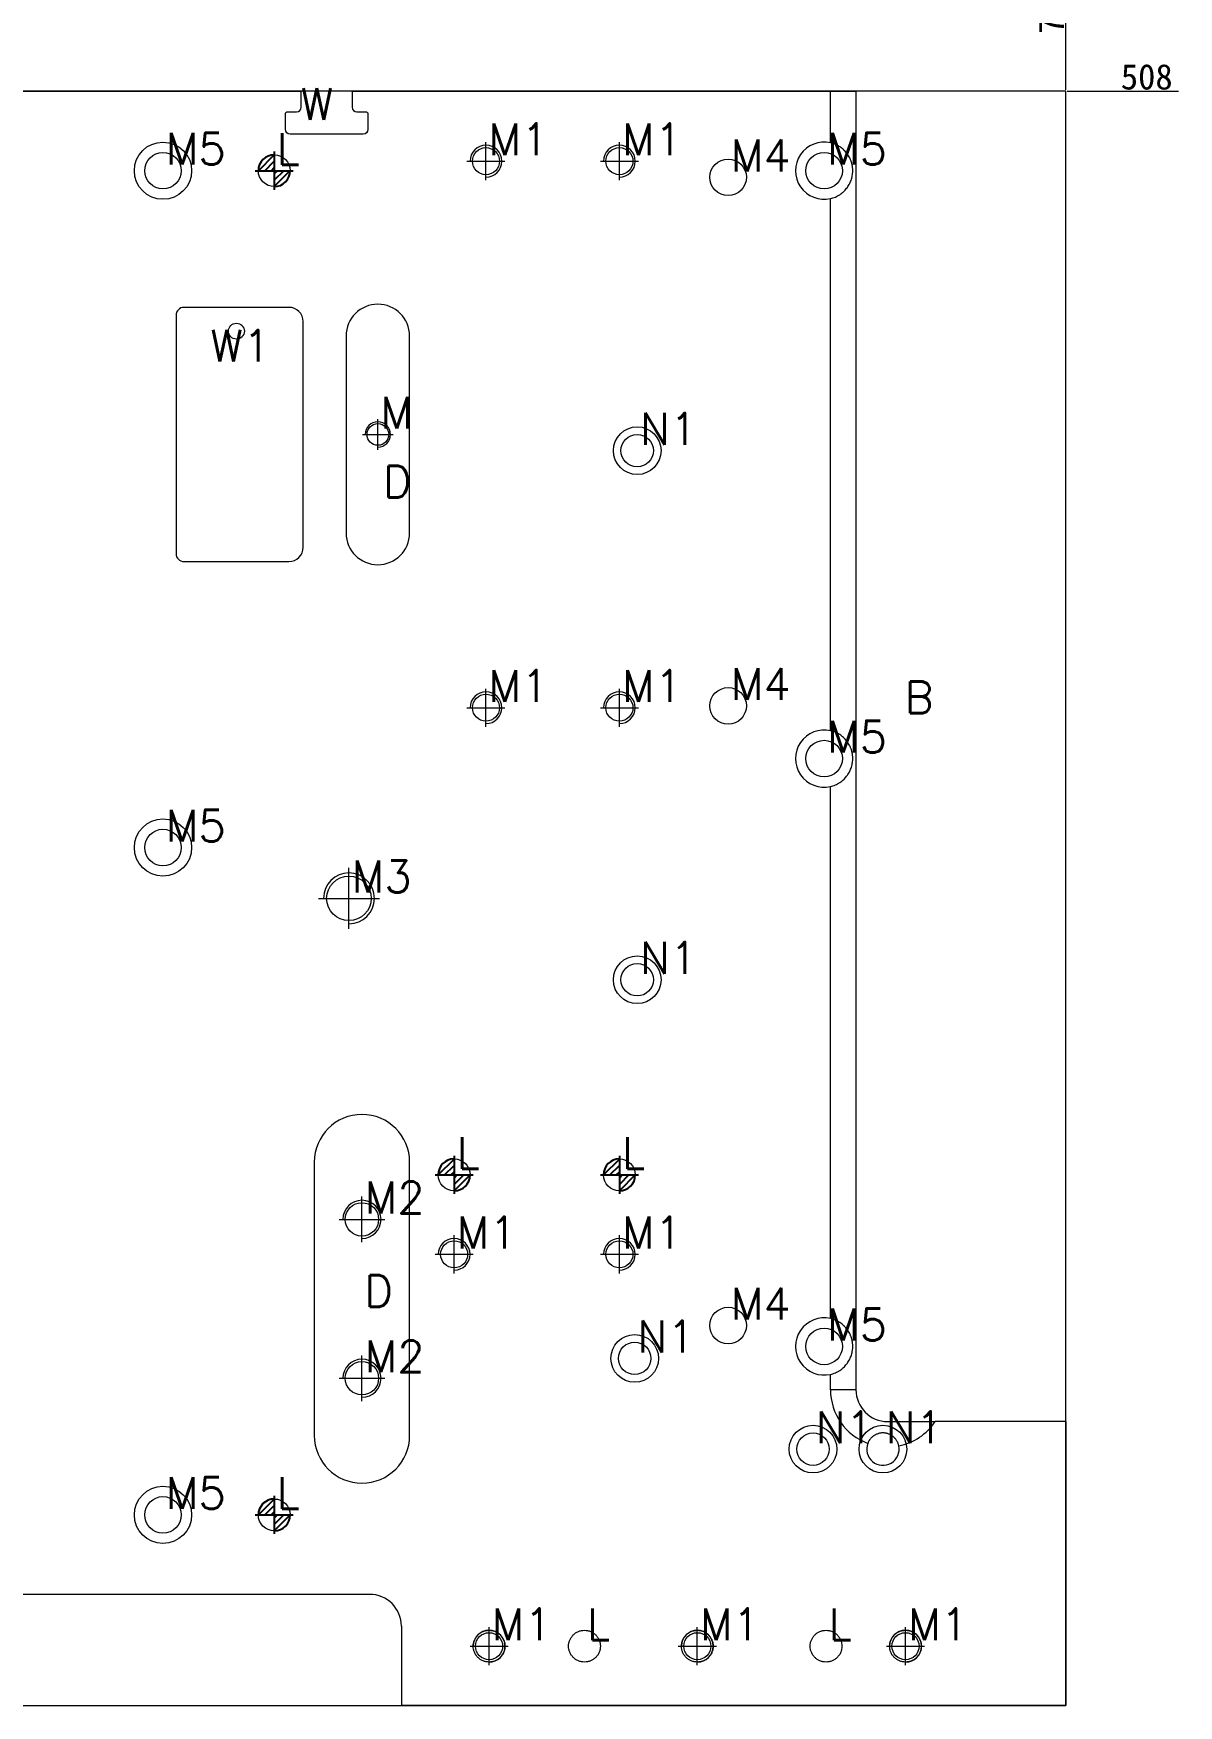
# Model space of a CAD drawing. Header units: millimetres. Extents: x 494 to 18201, y 224 to 11417.
# Drawn here: x 5774 to 6134, y 4285 to 4811 of the extents above; entities that cross this region are included whole.
import ezdxf
from ezdxf.lldxf.tags import DXFTag

# ---------------------------------------------------------------- set-up
doc = ezdxf.new("R2010")
doc.units = ezdxf.units.MM
for name, color, linetype in [('DIM', 7, 'Continuous'), ('LB', 7, 'Continuous'), ('LB_W', 1, 'Continuous')]:
    doc.layers.add(name, color=color, linetype=linetype)
doc.layers.add('dim_temp', color=161, linetype='Continuous', lineweight=9)
doc.styles.add('_PUG_ERP', font='txt')
doc.styles.add('chinesef_fs', font='txt.shx', dxfattribs={"bigfont": 'gbcbig.shx'})
tags = doc.linetypes.add('CENTER', pattern='A,22,[0,arial.ttf,S=0,R=0,X=0,Y=0],-8.5,8.5,-8.5', length=47.4).pattern_tags.tags
tags[16:17] = [DXFTag(74, 4), DXFTag(75, 0), DXFTag(340, '0'), DXFTag(46, 0.0), DXFTag(50, 0.0), DXFTag(44, 0.0), DXFTag(45, 0.0)]
tags[14:15] = [DXFTag(74, 4), DXFTag(75, 0), DXFTag(340, '0'), DXFTag(46, 0.0), DXFTag(50, 0.0), DXFTag(44, 0.0), DXFTag(45, 0.0)]
tags[12:13] = [DXFTag(74, 4), DXFTag(75, 0), DXFTag(340, '0'), DXFTag(46, 0.0), DXFTag(50, 0.0), DXFTag(44, 0.0), DXFTag(45, 0.0)]
tags = doc.linetypes.add('DASHED', pattern='A,12.86,[0,arial.ttf,S=0,R=0,X=0,Y=0],-12.86', length=25.72).pattern_tags.tags
tags[12:13] = [DXFTag(74, 4), DXFTag(75, 0), DXFTag(340, '0'), DXFTag(46, 0.0), DXFTag(50, 0.0), DXFTag(44, 0.0), DXFTag(45, 0.0)]
doc.dimstyles.new('_PUG_ERP', dxfattribs={"dimtxt": 8, "dimasz": 1.5, "dimexe": 0.5, "dimexo": 0.5, "dimgap": 0.5, "dimtad": 1, "dimtxsty": '_PUG_ERP', "dimblk": 'CLOSEDBLANK', "dimcen": 0, "dimclrd": 4, "dimclre": 4, "dimclrt": 3, "dimazin": 3, "dimtfac": 1, "dimtmove": 0, "dimatfit": 3, "dimldrblk": 'CLOSEDBLANK', "dimfxl": 0.5, "dimlwd": 9, "dimlwe": 9, "dimarcsym": 0})

# ---------------------------------------------------------------- blocks, each defined once
blk = doc.blocks.new('*D67')
at = {"layer": 'Defpoints', "color": 0, "transparency": 16777216}
for p in [(6098.26, 4792.59), (6113.26, 4792.59), (5359.26, 4284.59)]:
    blk.add_point(p, dxfattribs=at)
at = {"layer": 'dim_temp', "color": 4, "lineweight": 9, "transparency": 16777216}
blk.add_line((6098.76, 4792.59), (6133.76, 4792.59), dxfattribs=at)
at = {"layer": 'dim_temp', "color": 3, "lineweight": 18, "transparency": 16777216, "insert": (6123.76, 4797.09), "char_height": 8, "attachment_point": 5, "style": '_PUG_ERP'}
blk.add_mtext('508', dxfattribs=at)
blk = doc.blocks.new('_ClosedBlank')
blk = doc.blocks.new('*D70')
at = {"layer": 'Defpoints', "color": 0, "transparency": 16777216}
for p in [(6098.26, 4807.59), (6098.26, 4792.59), (5359.26, 4284.59)]:
    blk.add_point(p, dxfattribs=at)
at = {"layer": 'dim_temp', "color": 4, "lineweight": 9, "transparency": 16777216}
blk.add_line((6098.26, 4793.09), (6098.26, 4829.43), dxfattribs=at)
at = {"layer": 'dim_temp', "color": 3, "lineweight": 18, "transparency": 16777216, "insert": (6093.76, 4818.76), "char_height": 8, "attachment_point": 5, "rotation": 90, "style": '_PUG_ERP'}
blk.add_mtext('739', dxfattribs=at)
blk = doc.blocks.new('pg_hx_L0')
at = {"color": 230}
for p, q in [((0, 0.6), (0, -0.6)), ((-0.6, 0), (0.6, 0)), ((-0.5, -0.003), (0, 0.497)), ((-0.3, 0), (0, 0.3)), ((-0.1, 0), (0, 0.1)), ((0.5, 0.003), (0, -0.497)), ((0.1, 0), (0, -0.1)), ((0.3, 0), (0, -0.3))]:
    blk.add_line(p, q, dxfattribs=at)
for start, end in [(90, 180), (270, 0)]:
    blk.add_arc((0, 0), 0.5, start, end, dxfattribs=at)
blk = doc.blocks.new('pg_hx_LLL0')
blk.add_blockref('pg_hx_L0', (0, 0))

msp = doc.modelspace()

# ---------------------------------------------------------------- linework, layer by layer
at = {"layer": 'DIM', "color": 252, "linetype": 'DASHED', "lineweight": 18, "ltscale": 0.890424}
msp.add_lwpolyline([(5359.26102, 4284.59481), (6098.26102, 4284.59481), (6098.26102, 4792.59481), (5359.26102, 4792.59481)], close=True, dxfattribs=at)
at = {"layer": 'LB', "color": 135, "linetype": 'Continuous', "lineweight": 18}
for p, q in [((5668.76102, 4792.59481), (5857.76102, 4792.59481)), ((5873.76102, 4792.59481), (6024.26102, 4792.59481)), ((6024.26102, 4792.59481), (6032.26102, 4792.59481)), ((6098.26102, 4373.98325), (6098.26102, 4284.59481)), ((6098.26102, 4284.59481), (5889.26102, 4284.59481))]:
    msp.add_line(p, q, dxfattribs=at)
at = {"layer": 'LB', "color": 155, "linetype": 'Continuous', "lineweight": 18}
for p, q in [((6024.26102, 4776.36977), (6024.26102, 4792.59481)), ((6024.26102, 4591.36977), (6024.26102, 4758.81984)), ((6024.26102, 4406.36977), (6024.26102, 4573.81984)), ((6024.26102, 4383.98325), (6024.26102, 4388.81984)), ((6032.26102, 4383.98325), (6024.26102, 4383.98325))]:
    msp.add_line(p, q, dxfattribs=at)
at = {"layer": 'LB', "color": 31, "linetype": 'Continuous', "lineweight": 18}
for p, q in [((6032.26102, 4792.59481), (6032.26102, 4383.98325)), ((6098.26102, 4373.98325), (6057.22765, 4373.98325)), ((5879.26102, 4319.59481), (5359.26102, 4319.59481)), ((5889.26102, 4309.59481), (5889.26102, 4284.59481))]:
    msp.add_line(p, q, dxfattribs=at)
at = {"layer": 'LB', "color": 2, "linetype": 'Continuous', "lineweight": 18}
for p, q in [((5871.86102, 4715.59481), (5871.86102, 4653.59481)), ((5891.86102, 4653.59481), (5891.86102, 4715.59481)), ((5861.86102, 4455.59481), (5861.86102, 4369.59481)), ((5891.86102, 4369.59481), (5891.86102, 4455.59481))]:
    msp.add_line(p, q, dxfattribs=at)
at = {"layer": 'LB', "color": 42, "linetype": 'Continuous', "lineweight": 18}
for centre, radius in [((5814.26102, 4767.59481), 9), ((5814.26102, 4767.59481), 5.7535), ((5915.86102, 4770.59481), 4.253), ((5957.86102, 4770.59481), 4.253), ((6022.26102, 4767.59481), 5.7535), ((5992.06102, 4765.51721), 5.7535), ((5837.36102, 4717.09481), 2.5), ((5881.86102, 4684.59481), 3.403), ((5963.45284, 4679.49481), 5.1005), ((5992.06102, 4599.18321), 5.7535), ((5915.86102, 4598.59481), 4.253), ((5957.86102, 4598.59481), 4.253), ((6022.26102, 4582.59481), 5.7535), ((5814.26102, 4554.59481), 9), ((5814.26102, 4554.59481), 5.7535), ((5872.76102, 4538.59481), 7.003), ((5963.45284, 4512.99481), 5.1005), ((5876.86102, 4437.59481), 5.253), ((5905.86102, 4426.59481), 4.253), ((5957.86102, 4426.59481), 4.253), ((5992.06102, 4404.18321), 5.7535), ((6022.26102, 4397.59481), 5.7535), ((5962.66229, 4393.84368), 5.1005), ((5876.86102, 4387.59481), 5.253), ((6018.76102, 4365.28452), 5.1005), ((5814.26102, 4344.59481), 9), ((5814.26102, 4344.59481), 5.7535), ((5916.86102, 4303.27854), 4.253), ((5982.36102, 4303.27854), 4.253), ((6047.86102, 4303.27854), 4.253)]:
    msp.add_circle(centre, radius, dxfattribs=at)
at = {"layer": 'LB', "color": 30, "linetype": 'DASHED', "lineweight": 13, "ltscale": 0.890424}
for centre in [(5963.45284, 4679.49481), (5963.45284, 4512.99481), (5962.66229, 4393.84368), (6018.76102, 4365.28452), (6040.76102, 4365.28452)]:
    msp.add_circle(centre, 7.5, dxfattribs=at)
at = {"layer": 'LB', "color": 42, "linetype": 'Continuous', "lineweight": 18}
for centre, radius in [((5915.86102, 4770.59481), 5), ((5957.86102, 4770.59481), 5), ((5881.86102, 4684.59481), 4), ((5915.86102, 4598.59481), 5), ((5957.86102, 4598.59481), 5), ((5872.76102, 4538.59481), 8), ((5876.86102, 4437.59481), 6), ((5905.86102, 4426.59481), 5), ((5957.86102, 4426.59481), 5), ((5876.86102, 4387.59481), 6), ((5916.86102, 4303.27854), 5), ((5982.36102, 4303.27854), 5), ((6047.86102, 4303.27854), 5)]:
    msp.add_arc(centre, radius, 270, 180, dxfattribs=at)
at = {"layer": 'LB', "color": 31, "linetype": 'Continuous', "lineweight": 18}
for centre, radius, start, end in [((6022.26102, 4767.59481), 9, 77.160412, 282.839588), ((6022.26102, 4582.59481), 9, 77.160412, 282.839588), ((6022.26102, 4397.59481), 9, 77.160412, 282.839588), ((6042.26102, 4383.98325), 10, 180, 270), ((6040.76102, 4365.28452), 5.1005, 159.051303, 11.775879), ((5879.26102, 4309.59481), 10, 0, 90)]:
    msp.add_arc(centre, radius, start, end, dxfattribs=at)
at = {"layer": 'LB', "color": 2, "linetype": 'Continuous', "lineweight": 18}
for centre, radius, start, end in [((5881.86102, 4715.59481), 10, 90, 180), ((5881.86102, 4715.59481), 10, 0, 90), ((5881.86102, 4653.59481), 10, 180, 270), ((5881.86102, 4653.59481), 10, 270, 0), ((5876.86102, 4455.59481), 15, 90, 180), ((5876.86102, 4455.59481), 15, 0, 90), ((5876.86102, 4369.59481), 15, 180, 270), ((5876.86102, 4369.59481), 15, 270, 0)]:
    msp.add_arc(centre, radius, start, end, dxfattribs=at)
at = {"layer": 'LB', "color": 155, "linetype": 'Continuous', "lineweight": 18}
for start, end in [(180, 249.637132), (281.19005, 326.251011)]:
    msp.add_arc((6042.26102, 4383.98325), 18, start, end, dxfattribs=at)
at = {"layer": 'LB', "color": 31, "linetype": 'Continuous', "lineweight": 18}
for points, knots in [([(6024.26102, 4758.81984), (6024.52712, 4758.8805), (6024.78711, 4758.95245), (6025.29575, 4759.11767), (6025.54441, 4759.21094), (6026.03093, 4759.41816), (6026.2688, 4759.5321), (6026.6177, 4759.71847), (6026.73171, 4759.78265), (6026.95516, 4759.91484), (6027.06464, 4759.98287), (6027.38669, 4760.19257), (6027.59287, 4760.33985), (6027.89036, 4760.57154), (6027.98756, 4760.65058), (6028.17812, 4760.81222), (6028.27152, 4760.89486), (6028.54594, 4761.14798), (6028.71905, 4761.32164), (6029.04753, 4761.67856), (6029.20291, 4761.86182), (6029.49726, 4762.23814), (6029.63622, 4762.4312), (6029.89855, 4762.82778), (6030.02192, 4763.0313), (6030.16661, 4763.29304), (6030.19507, 4763.34576), (6030.25104, 4763.45196), (6030.27856, 4763.50548), (6030.3596, 4763.66702), (6030.41144, 4763.77576), (6030.56054, 4764.10539), (6030.65139, 4764.32966), (6030.81608, 4764.78937), (6030.88993, 4765.02479), (6030.98739, 4765.38887), (6031.01765, 4765.51207), (6031.05954, 4765.70007), (6031.07293, 4765.76331), (6031.09834, 4765.89013), (6031.11038, 4765.95379), (6031.16729, 4766.27352), (6031.20222, 4766.5337), (6031.23758, 4766.93212), (6031.24651, 4767.06628), (6031.2554, 4767.26976), (6031.25761, 4767.33808), (6031.26046, 4767.47404), (6031.26112, 4767.54183), (6031.26079, 4767.74465), (6031.25752, 4767.87913), (6031.24508, 4768.14669), (6031.2359, 4768.27976), (6031.21175, 4768.54458), (6031.19678, 4768.67632), (6031.17449, 4768.84023), (6031.16985, 4768.87298), (6031.16022, 4768.93839), (6031.15523, 4768.97103), (6031.1398, 4769.06843), (6031.12887, 4769.13281), (6031.09421, 4769.32441), (6031.04305, 4769.57577), (6030.98248, 4769.82004), (6030.8848, 4770.18183), (6030.81062, 4770.4169), (6030.68608, 4770.76235), (6030.64234, 4770.87632), (6030.55042, 4771.10203), (6030.50251, 4771.21313), (6030.35298, 4771.54172), (6030.24557, 4771.75452), (6030.01523, 4772.16957), (6029.8923, 4772.3718), (6029.63033, 4772.76679), (6029.49129, 4772.95955), (6029.19602, 4773.33615), (6029.0398, 4773.51998), (6028.83275, 4773.74428), (6028.79072, 4773.7889), (6028.70561, 4773.8774), (6028.57656, 4774.00888), (6028.44326, 4774.1366), (6028.17087, 4774.38704), (6027.98157, 4774.54736), (6027.58645, 4774.85445), (6027.38065, 4775.00123), (6027.05834, 4775.21072), (6026.94863, 4775.27877), (6026.80849, 4775.3615), (6026.78031, 4775.37794), (6026.72364, 4775.41056), (6026.69515, 4775.42676), (6026.60948, 4775.47486), (6026.55202, 4775.50629), (6026.26305, 4775.66031), (6026.02645, 4775.77349), (6025.54203, 4775.97957), (6025.29422, 4776.07248), (6024.78676, 4776.23725), (6024.52711, 4776.30912), (6024.26102, 4776.36977)], [0, 0, 0, 0, 0.03125, 0.03125, 0.0625, 0.0625, 0.09375, 0.09375, 0.109375, 0.109375, 0.125, 0.125, 0.15625, 0.15625, 0.171875, 0.171875, 0.1875, 0.1875, 0.21875, 0.21875, 0.25, 0.25, 0.28125, 0.28125, 0.3125, 0.3125, 0.3203125, 0.3203125, 0.328125, 0.328125, 0.34375, 0.34375, 0.375, 0.375, 0.40625, 0.40625, 0.421875, 0.421875, 0.4296875, 0.4296875, 0.4375, 0.4375, 0.46875, 0.46875, 0.484375, 0.484375, 0.4921875, 0.4921875, 0.5, 0.5, 0.515625, 0.515625, 0.53125, 0.53125, 0.546875, 0.546875, 0.55078125, 0.55078125, 0.5546875, 0.5546875, 0.5625, 0.5625, 0.578125, 0.59375, 0.59375, 0.625, 0.625, 0.640625, 0.640625, 0.65625, 0.65625, 0.6875, 0.6875, 0.71875, 0.71875, 0.75, 0.75, 0.78125, 0.78125, 0.7890625, 0.7890625, 0.796875, 0.8125, 0.8125, 0.84375, 0.84375, 0.875, 0.875, 0.890625, 0.890625, 0.89453125, 0.89453125, 0.8984375, 0.8984375, 0.90625, 0.90625, 0.9375, 0.9375, 0.96875, 0.96875, 1, 1, 1, 1]), ([(6024.26102, 4573.81984), (6024.52712, 4573.8805), (6024.78711, 4573.95245), (6025.29575, 4574.11767), (6025.54441, 4574.21094), (6026.03093, 4574.41816), (6026.2688, 4574.5321), (6026.6177, 4574.71847), (6026.73171, 4574.78265), (6026.95516, 4574.91484), (6027.06464, 4574.98287), (6027.38669, 4575.19257), (6027.59287, 4575.33985), (6027.89036, 4575.57154), (6027.98756, 4575.65058), (6028.17812, 4575.81222), (6028.27152, 4575.89486), (6028.54594, 4576.14798), (6028.71905, 4576.32164), (6029.04753, 4576.67856), (6029.20291, 4576.86182), (6029.49726, 4577.23814), (6029.63622, 4577.4312), (6029.89855, 4577.82778), (6030.02192, 4578.0313), (6030.16661, 4578.29304), (6030.19507, 4578.34576), (6030.25104, 4578.45196), (6030.27856, 4578.50548), (6030.3596, 4578.66702), (6030.41144, 4578.77576), (6030.56054, 4579.10539), (6030.65139, 4579.32966), (6030.81608, 4579.78937), (6030.88993, 4580.02479), (6030.98739, 4580.38887), (6031.01765, 4580.51207), (6031.05954, 4580.70007), (6031.07293, 4580.76331), (6031.09834, 4580.89013), (6031.11038, 4580.95379), (6031.16729, 4581.27352), (6031.20222, 4581.5337), (6031.23758, 4581.93212), (6031.24651, 4582.06628), (6031.2554, 4582.26976), (6031.25761, 4582.33808), (6031.26046, 4582.47404), (6031.26112, 4582.54183), (6031.26079, 4582.74465), (6031.25752, 4582.87913), (6031.24508, 4583.14669), (6031.2359, 4583.27976), (6031.21175, 4583.54458), (6031.19678, 4583.67632), (6031.17449, 4583.84023), (6031.16985, 4583.87298), (6031.16022, 4583.93839), (6031.15523, 4583.97103), (6031.1398, 4584.06843), (6031.12887, 4584.13281), (6031.09421, 4584.32441), (6031.04305, 4584.57577), (6030.98248, 4584.82004), (6030.8848, 4585.18183), (6030.81062, 4585.4169), (6030.68608, 4585.76235), (6030.64234, 4585.87632), (6030.55042, 4586.10203), (6030.50251, 4586.21313), (6030.35298, 4586.54172), (6030.24557, 4586.75452), (6030.01523, 4587.16957), (6029.8923, 4587.3718), (6029.63033, 4587.76679), (6029.49129, 4587.95955), (6029.19602, 4588.33615), (6029.0398, 4588.51998), (6028.83275, 4588.74428), (6028.79072, 4588.7889), (6028.70561, 4588.8774), (6028.57656, 4589.00888), (6028.44326, 4589.1366), (6028.17087, 4589.38704), (6027.98157, 4589.54736), (6027.58645, 4589.85445), (6027.38065, 4590.00123), (6027.05834, 4590.21072), (6026.94863, 4590.27877), (6026.80849, 4590.3615), (6026.78031, 4590.37794), (6026.72364, 4590.41056), (6026.69515, 4590.42676), (6026.60948, 4590.47486), (6026.55202, 4590.50629), (6026.26305, 4590.66031), (6026.02645, 4590.77349), (6025.54203, 4590.97957), (6025.29422, 4591.07248), (6024.78676, 4591.23725), (6024.52711, 4591.30912), (6024.26102, 4591.36977)], [0, 0, 0, 0, 0.03125, 0.03125, 0.0625, 0.0625, 0.09375, 0.09375, 0.109375, 0.109375, 0.125, 0.125, 0.15625, 0.15625, 0.171875, 0.171875, 0.1875, 0.1875, 0.21875, 0.21875, 0.25, 0.25, 0.28125, 0.28125, 0.3125, 0.3125, 0.3203125, 0.3203125, 0.328125, 0.328125, 0.34375, 0.34375, 0.375, 0.375, 0.40625, 0.40625, 0.421875, 0.421875, 0.4296875, 0.4296875, 0.4375, 0.4375, 0.46875, 0.46875, 0.484375, 0.484375, 0.4921875, 0.4921875, 0.5, 0.5, 0.515625, 0.515625, 0.53125, 0.53125, 0.546875, 0.546875, 0.55078125, 0.55078125, 0.5546875, 0.5546875, 0.5625, 0.5625, 0.578125, 0.59375, 0.59375, 0.625, 0.625, 0.640625, 0.640625, 0.65625, 0.65625, 0.6875, 0.6875, 0.71875, 0.71875, 0.75, 0.75, 0.78125, 0.78125, 0.7890625, 0.7890625, 0.796875, 0.8125, 0.8125, 0.84375, 0.84375, 0.875, 0.875, 0.890625, 0.890625, 0.89453125, 0.89453125, 0.8984375, 0.8984375, 0.90625, 0.90625, 0.9375, 0.9375, 0.96875, 0.96875, 1, 1, 1, 1]), ([(6024.26102, 4388.81984), (6024.52712, 4388.8805), (6024.78711, 4388.95245), (6025.29575, 4389.11767), (6025.54441, 4389.21094), (6026.03093, 4389.41816), (6026.2688, 4389.5321), (6026.6177, 4389.71847), (6026.73171, 4389.78265), (6026.95516, 4389.91484), (6027.06464, 4389.98287), (6027.38669, 4390.19257), (6027.59287, 4390.33985), (6027.89036, 4390.57154), (6027.98756, 4390.65058), (6028.17812, 4390.81222), (6028.27152, 4390.89486), (6028.54594, 4391.14798), (6028.71905, 4391.32164), (6029.04753, 4391.67856), (6029.20291, 4391.86182), (6029.49726, 4392.23814), (6029.63622, 4392.4312), (6029.89855, 4392.82778), (6030.02192, 4393.0313), (6030.16661, 4393.29304), (6030.19507, 4393.34576), (6030.25104, 4393.45196), (6030.27856, 4393.50548), (6030.3596, 4393.66702), (6030.41144, 4393.77576), (6030.56054, 4394.10539), (6030.65139, 4394.32966), (6030.81608, 4394.78937), (6030.88993, 4395.02479), (6030.98739, 4395.38887), (6031.01765, 4395.51207), (6031.05954, 4395.70007), (6031.07293, 4395.76331), (6031.09834, 4395.89013), (6031.11038, 4395.95379), (6031.16729, 4396.27352), (6031.20222, 4396.5337), (6031.23758, 4396.93212), (6031.24651, 4397.06628), (6031.2554, 4397.26976), (6031.25761, 4397.33808), (6031.26046, 4397.47404), (6031.26112, 4397.54183), (6031.26079, 4397.74465), (6031.25752, 4397.87913), (6031.24508, 4398.14669), (6031.2359, 4398.27976), (6031.21175, 4398.54458), (6031.19678, 4398.67632), (6031.17449, 4398.84023), (6031.16985, 4398.87298), (6031.16022, 4398.93839), (6031.15523, 4398.97103), (6031.1398, 4399.06843), (6031.12887, 4399.13281), (6031.09421, 4399.32441), (6031.04305, 4399.57577), (6030.98248, 4399.82004), (6030.8848, 4400.18183), (6030.81062, 4400.4169), (6030.68608, 4400.76235), (6030.64234, 4400.87632), (6030.55042, 4401.10203), (6030.50251, 4401.21313), (6030.35298, 4401.54172), (6030.24557, 4401.75452), (6030.01523, 4402.16957), (6029.8923, 4402.3718), (6029.63033, 4402.76679), (6029.49129, 4402.95955), (6029.19602, 4403.33615), (6029.0398, 4403.51998), (6028.83275, 4403.74428), (6028.79072, 4403.7889), (6028.70561, 4403.8774), (6028.57656, 4404.00888), (6028.44326, 4404.1366), (6028.17087, 4404.38704), (6027.98157, 4404.54736), (6027.58645, 4404.85445), (6027.38065, 4405.00123), (6027.05834, 4405.21072), (6026.94863, 4405.27877), (6026.80849, 4405.3615), (6026.78031, 4405.37794), (6026.72364, 4405.41056), (6026.69515, 4405.42676), (6026.60948, 4405.47486), (6026.55202, 4405.50629), (6026.26305, 4405.66031), (6026.02645, 4405.77349), (6025.54203, 4405.97957), (6025.29422, 4406.07248), (6024.78676, 4406.23725), (6024.52711, 4406.30912), (6024.26102, 4406.36977)], [0, 0, 0, 0, 0.03125, 0.03125, 0.0625, 0.0625, 0.09375, 0.09375, 0.109375, 0.109375, 0.125, 0.125, 0.15625, 0.15625, 0.171875, 0.171875, 0.1875, 0.1875, 0.21875, 0.21875, 0.25, 0.25, 0.28125, 0.28125, 0.3125, 0.3125, 0.3203125, 0.3203125, 0.328125, 0.328125, 0.34375, 0.34375, 0.375, 0.375, 0.40625, 0.40625, 0.421875, 0.421875, 0.4296875, 0.4296875, 0.4375, 0.4375, 0.46875, 0.46875, 0.484375, 0.484375, 0.4921875, 0.4921875, 0.5, 0.5, 0.515625, 0.515625, 0.53125, 0.53125, 0.546875, 0.546875, 0.55078125, 0.55078125, 0.5546875, 0.5546875, 0.5625, 0.5625, 0.578125, 0.59375, 0.59375, 0.625, 0.625, 0.640625, 0.640625, 0.65625, 0.65625, 0.6875, 0.6875, 0.71875, 0.71875, 0.75, 0.75, 0.78125, 0.78125, 0.7890625, 0.7890625, 0.796875, 0.8125, 0.8125, 0.84375, 0.84375, 0.875, 0.875, 0.890625, 0.890625, 0.89453125, 0.89453125, 0.8984375, 0.8984375, 0.90625, 0.90625, 0.9375, 0.9375, 0.96875, 0.96875, 1, 1, 1, 1]), ([(6042.26102, 4373.98325), (6042.29467, 4373.98325), (6042.32849, 4373.98325), (6042.39602, 4373.98325), (6042.49731, 4373.98325), (6042.73372, 4373.98325), (6043.20695, 4373.98325), (6043.61401, 4373.98325), (6044.43195, 4373.98325), (6044.98233, 4373.98325), (6046.1035, 4373.98325), (6046.67428, 4373.98325), (6047.4071, 4373.98325), (6047.55468, 4373.98325), (6047.85173, 4373.98325), (6048.00102, 4373.98325), (6048.45136, 4373.98325), (6048.75486, 4373.98325), (6049.67653, 4373.98325), (6050.30583, 4373.98325), (6051.27768, 4373.98325), (6051.60628, 4373.98325), (6052.2739, 4373.98325), (6052.6129, 4373.98325), (6053.04396, 4373.98325), (6053.13054, 4373.98325), (6053.30445, 4373.98325), (6053.39158, 4373.98325), (6053.65329, 4373.98325), (6053.8283, 4373.98325), (6054.35498, 4373.98325), (6054.70829, 4373.98325), (6055.4196, 4373.98325), (6055.7776, 4373.98325), (6056.49867, 4373.98325), (6056.86175, 4373.98325), (6057.22765, 4373.98325)], [0, 0, 0, 0, 0.0078125, 0.0078125, 0.015625, 0.03125, 0.0625, 0.125, 0.125, 0.25, 0.25, 0.375, 0.375, 0.40625, 0.40625, 0.4375, 0.4375, 0.5, 0.5, 0.625, 0.625, 0.6875, 0.6875, 0.75, 0.75, 0.765625, 0.765625, 0.78125, 0.78125, 0.8125, 0.8125, 0.875, 0.875, 0.9375, 0.9375, 1, 1, 1, 1]), ([(6045.75417, 4366.32545), (6045.72567, 4366.46214), (6045.69171, 4366.59702), (6045.61303, 4366.86323), (6045.56832, 4366.99456), (6045.49317, 4367.1889), (6045.45357, 4367.28541), (6045.41091, 4367.3809), (6045.38178, 4367.44434), (6045.36688, 4367.47593), (6045.29107, 4367.63251), (6045.22592, 4367.75402), (6045.08702, 4367.98999), (6045.01326, 4368.10444), (6044.85729, 4368.32657), (6044.77508, 4368.43424), (6044.667, 4368.5647), (6044.64511, 4368.59058), (6044.60081, 4368.64193), (6044.57837, 4368.66742), (6044.51039, 4368.74311), (6044.46427, 4368.79245), (6044.32351, 4368.93717), (6044.22648, 4369.0293), (6044.02603, 4369.20531), (6043.92259, 4369.28918), (6043.70905, 4369.44889), (6043.59895, 4369.52472), (6043.45683, 4369.61451), (6043.42818, 4369.63221), (6043.37043, 4369.66712), (6043.34132, 4369.68432), (6043.25364, 4369.73497), (6043.1946, 4369.76752), (6043.01566, 4369.86162), (6042.77224, 4369.97758), (6042.51847, 4370.07463), (6042.25905, 4370.16199), (6042.12651, 4370.20083), (6041.95689, 4370.24297), (6041.92283, 4370.25106), (6041.85469, 4370.2665), (6041.75234, 4370.28861), (6041.64956, 4370.30751), (6041.44343, 4370.34108), (6041.16705, 4370.37455), (6040.88759, 4370.38538), (6040.71194, 4370.3849), (6040.67671, 4370.38444), (6040.60643, 4370.3828), (6040.50134, 4370.37924), (6040.39718, 4370.3725), (6040.19004, 4370.35485), (6040.05352, 4370.33757), (6039.78331, 4370.29231), (6039.64962, 4370.26433), (6039.48412, 4370.22271), (6039.45109, 4370.21406), (6039.38521, 4370.19608), (6039.35238, 4370.18676), (6039.25453, 4370.15794), (6039.19002, 4370.13752), (6038.99856, 4370.07273), (6038.87365, 4370.02485), (6038.62874, 4369.91984), (6038.50873, 4369.86273), (6038.27326, 4369.73916), (6038.15779, 4369.67271), (6037.98784, 4369.56576), (6037.93173, 4369.5289), (6037.84837, 4369.47173), (6037.82069, 4369.45234), (6037.76576, 4369.41304), (6037.62958, 4369.31355), (6037.49897, 4369.20781), (6037.29688, 4369.03057), (6037.19929, 4368.93793), (6037.01098, 4368.74436), (6036.92026, 4368.64344), (6036.74587, 4368.43291), (6036.6622, 4368.32331), (6036.56225, 4368.18049), (6036.54248, 4368.15162), (6036.50366, 4368.09365), (6036.44639, 4368.0062), (6036.392, 4367.91731), (6036.28701, 4367.73761), (6036.22209, 4367.61526), (6036.10229, 4367.36551), (6036.04742, 4367.2381), (6035.99766, 4367.10811)], [0, 0, 0, 0, 0.03125, 0.03125, 0.0625, 0.0625, 0.078125, 0.0859375, 0.0859375, 0.09375, 0.09375, 0.125, 0.125, 0.15625, 0.15625, 0.1875, 0.1875, 0.1953125, 0.1953125, 0.203125, 0.203125, 0.21875, 0.21875, 0.25, 0.25, 0.28125, 0.28125, 0.3125, 0.3125, 0.3203125, 0.3203125, 0.328125, 0.328125, 0.34375, 0.34375, 0.375, 0.40625, 0.40625, 0.4375, 0.4375, 0.4453125, 0.4453125, 0.453125, 0.46875, 0.46875, 0.5, 0.53125, 0.53125, 0.5390625, 0.5390625, 0.546875, 0.5625, 0.5625, 0.59375, 0.59375, 0.625, 0.625, 0.6328125, 0.6328125, 0.640625, 0.640625, 0.65625, 0.65625, 0.6875, 0.6875, 0.71875, 0.71875, 0.75, 0.75, 0.765625, 0.765625, 0.7734375, 0.7734375, 0.78125, 0.8125, 0.8125, 0.84375, 0.84375, 0.875, 0.875, 0.90625, 0.90625, 0.9140625, 0.9140625, 0.921875, 0.9375, 0.9375, 0.96875, 0.96875, 1, 1, 1, 1])]:
    msp.add_open_spline(points, degree=3, knots=knots, dxfattribs=at)
at = {"layer": 'LB', "color": 5, "linetype": 'Continuous', "lineweight": 18}
for points in [[(5911.86102, 4303.27854), (5911.86102, 4302.95129), (5911.89325, 4302.62405), (5912.02093, 4301.98212), (5912.11639, 4301.66746), (5912.36685, 4301.06278), (5912.52186, 4300.77278), (5912.88548, 4300.22859), (5913.09408, 4299.9744), (5913.55688, 4299.5116), (5913.81107, 4299.303), (5914.35526, 4298.93938), (5914.64526, 4298.78437), (5915.24994, 4298.53391), (5915.5646, 4298.43845), (5916.20653, 4298.31077), (5916.53377, 4298.27854), (5917.18827, 4298.27854), (5917.51551, 4298.31077), (5918.15743, 4298.43845), (5918.4721, 4298.53391), (5919.07677, 4298.78437), (5919.36677, 4298.93938), (5919.91097, 4299.303), (5920.16515, 4299.5116), (5920.62795, 4299.9744), (5920.83656, 4300.22859), (5921.20018, 4300.77278), (5921.35518, 4301.06278), (5921.60565, 4301.66746), (5921.7011, 4301.98212), (5921.82879, 4302.62405), (5921.86102, 4302.95129), (5921.86102, 4303.60579), (5921.82879, 4303.93303), (5921.7011, 4304.57495), (5921.60565, 4304.88961), (5921.35518, 4305.49429), (5921.20018, 4305.78429), (5920.83656, 4306.32849), (5920.62795, 4306.58267), (5920.16515, 4307.04547), (5919.91097, 4307.25407), (5919.36677, 4307.61769), (5919.07677, 4307.7727), (5918.4721, 4308.02317), (5918.15743, 4308.11862), (5917.51551, 4308.24631), (5917.18827, 4308.27854), (5916.53377, 4308.27854), (5916.20653, 4308.24631), (5915.5646, 4308.11862), (5915.24994, 4308.02317), (5914.64526, 4307.7727), (5914.35526, 4307.61769), (5913.81107, 4307.25407), (5913.55688, 4307.04547), (5913.09408, 4306.58267), (5912.88548, 4306.32849), (5912.52186, 4305.78429), (5912.36685, 4305.49429), (5912.11639, 4304.88961), (5912.02093, 4304.57495), (5911.89325, 4303.93303), (5911.86102, 4303.60579), (5911.86102, 4303.27854)], [(5977.36102, 4303.27854), (5977.36102, 4302.95129), (5977.39325, 4302.62405), (5977.52093, 4301.98212), (5977.61639, 4301.66746), (5977.86685, 4301.06278), (5978.02186, 4300.77278), (5978.38548, 4300.22859), (5978.59408, 4299.9744), (5979.05688, 4299.5116), (5979.31107, 4299.303), (5979.85526, 4298.93938), (5980.14526, 4298.78437), (5980.74994, 4298.53391), (5981.0646, 4298.43845), (5981.70653, 4298.31077), (5982.03377, 4298.27854), (5982.68827, 4298.27854), (5983.01551, 4298.31077), (5983.65743, 4298.43845), (5983.9721, 4298.53391), (5984.57677, 4298.78437), (5984.86677, 4298.93938), (5985.41097, 4299.303), (5985.66515, 4299.5116), (5986.12795, 4299.9744), (5986.33656, 4300.22859), (5986.70018, 4300.77278), (5986.85518, 4301.06278), (5987.10565, 4301.66746), (5987.2011, 4301.98212), (5987.32879, 4302.62405), (5987.36102, 4302.95129), (5987.36102, 4303.60579), (5987.32879, 4303.93303), (5987.2011, 4304.57495), (5987.10565, 4304.88961), (5986.85518, 4305.49429), (5986.70018, 4305.78429), (5986.33656, 4306.32849), (5986.12795, 4306.58267), (5985.66515, 4307.04547), (5985.41097, 4307.25407), (5984.86677, 4307.61769), (5984.57677, 4307.7727), (5983.9721, 4308.02317), (5983.65743, 4308.11862), (5983.01551, 4308.24631), (5982.68827, 4308.27854), (5982.03377, 4308.27854), (5981.70653, 4308.24631), (5981.0646, 4308.11862), (5980.74994, 4308.02317), (5980.14526, 4307.7727), (5979.85526, 4307.61769), (5979.31107, 4307.25407), (5979.05688, 4307.04547), (5978.59408, 4306.58267), (5978.38548, 4306.32849), (5978.02186, 4305.78429), (5977.86685, 4305.49429), (5977.61639, 4304.88961), (5977.52093, 4304.57495), (5977.39325, 4303.93303), (5977.36102, 4303.60579), (5977.36102, 4303.27854)], [(6042.86102, 4303.27854), (6042.86102, 4302.95129), (6042.89325, 4302.62405), (6043.02093, 4301.98212), (6043.11639, 4301.66746), (6043.36685, 4301.06278), (6043.52186, 4300.77278), (6043.88548, 4300.22859), (6044.09408, 4299.9744), (6044.55688, 4299.5116), (6044.81107, 4299.303), (6045.35526, 4298.93938), (6045.64526, 4298.78437), (6046.24994, 4298.53391), (6046.5646, 4298.43845), (6047.20653, 4298.31077), (6047.53377, 4298.27854), (6048.18827, 4298.27854), (6048.51551, 4298.31077), (6049.15743, 4298.43845), (6049.4721, 4298.53391), (6050.07677, 4298.78437), (6050.36677, 4298.93938), (6050.91097, 4299.303), (6051.16515, 4299.5116), (6051.62795, 4299.9744), (6051.83656, 4300.22859), (6052.20018, 4300.77278), (6052.35518, 4301.06278), (6052.60565, 4301.66746), (6052.7011, 4301.98212), (6052.82879, 4302.62405), (6052.86102, 4302.95129), (6052.86102, 4303.60579), (6052.82879, 4303.93303), (6052.7011, 4304.57495), (6052.60565, 4304.88961), (6052.35518, 4305.49429), (6052.20018, 4305.78429), (6051.83656, 4306.32849), (6051.62795, 4306.58267), (6051.16515, 4307.04547), (6050.91097, 4307.25407), (6050.36677, 4307.61769), (6050.07677, 4307.7727), (6049.4721, 4308.02317), (6049.15743, 4308.11862), (6048.51551, 4308.24631), (6048.18827, 4308.27854), (6047.53377, 4308.27854), (6047.20653, 4308.24631), (6046.5646, 4308.11862), (6046.24994, 4308.02317), (6045.64526, 4307.7727), (6045.35526, 4307.61769), (6044.81107, 4307.25407), (6044.55688, 4307.04547), (6044.09408, 4306.58267), (6043.88548, 4306.32849), (6043.52186, 4305.78429), (6043.36685, 4305.49429), (6043.11639, 4304.88961), (6043.02093, 4304.57495), (6042.89325, 4303.93303), (6042.86102, 4303.60579), (6042.86102, 4303.27854)]]:
    msp.add_open_spline(points, degree=3, knots=[0, 0, 0, 0, 0.03125, 0.03125, 0.0625, 0.0625, 0.09375, 0.09375, 0.125, 0.125, 0.15625, 0.15625, 0.1875, 0.1875, 0.21875, 0.21875, 0.25, 0.25, 0.28125, 0.28125, 0.3125, 0.3125, 0.34375, 0.34375, 0.375, 0.375, 0.40625, 0.40625, 0.4375, 0.4375, 0.46875, 0.46875, 0.5, 0.5, 0.53125, 0.53125, 0.5625, 0.5625, 0.59375, 0.59375, 0.625, 0.625, 0.65625, 0.65625, 0.6875, 0.6875, 0.71875, 0.71875, 0.75, 0.75, 0.78125, 0.78125, 0.8125, 0.8125, 0.84375, 0.84375, 0.875, 0.875, 0.90625, 0.90625, 0.9375, 0.9375, 0.96875, 0.96875, 1, 1, 1, 1], dxfattribs=at)
at = {"layer": 'LB_W', "color": 1, "linetype": 'CENTER', "lineweight": 18, "ltscale": 0.890424}
for p, q in [((5915.86102, 4764.59481), (5915.86102, 4776.59481)), ((5957.86102, 4764.59481), (5957.86102, 4776.59481)), ((5909.86102, 4770.59481), (5921.86102, 4770.59481)), ((5951.86102, 4770.59481), (5963.86102, 4770.59481)), ((5881.86102, 4679.79481), (5881.86102, 4689.39481)), ((5877.06102, 4684.59481), (5886.66102, 4684.59481)), ((5915.86102, 4592.59481), (5915.86102, 4604.59481)), ((5957.86102, 4592.59481), (5957.86102, 4604.59481)), ((5909.86102, 4598.59481), (5921.86102, 4598.59481)), ((5951.86102, 4598.59481), (5963.86102, 4598.59481)), ((5872.76102, 4528.99481), (5872.76102, 4548.19481)), ((5863.16102, 4538.59481), (5882.36102, 4538.59481)), ((5876.86102, 4430.39481), (5876.86102, 4444.79481)), ((5869.66102, 4437.59481), (5884.06102, 4437.59481)), ((5905.86102, 4420.59481), (5905.86102, 4432.59481)), ((5957.86102, 4420.59481), (5957.86102, 4432.59481)), ((5899.86102, 4426.59481), (5911.86102, 4426.59481)), ((5951.86102, 4426.59481), (5963.86102, 4426.59481)), ((5876.86102, 4380.39481), (5876.86102, 4394.79481)), ((5869.66102, 4387.59481), (5884.06102, 4387.59481)), ((5916.86102, 4297.27854), (5916.86102, 4309.27854)), ((5982.36102, 4297.27854), (5982.36102, 4309.27854)), ((6047.86102, 4297.27854), (6047.86102, 4309.27854)), ((5910.86102, 4303.27854), (5922.86102, 4303.27854)), ((5976.36102, 4303.27854), (5988.36102, 4303.27854)), ((6041.86102, 4303.27854), (6053.86102, 4303.27854))]:
    msp.add_line(p, q, dxfattribs=at)
at = {"layer": 'LB_W', "color": 1, "lineweight": 18}
msp.add_lwpolyline([(5873.76102, 4792.59481), (5873.76102, 4787.59481, 0.414213562), (5875.26102, 4786.09481), (5878.26102, 4786.09481, -0.414213562), (5878.76102, 4785.59481), (5878.76102, 4780.59481, -0.414213562), (5877.26102, 4779.09481), (5854.26102, 4779.09481, -0.414213562), (5852.76102, 4780.59481), (5852.76102, 4785.59481, -0.414213562), (5853.26102, 4786.09481), (5856.26102, 4786.09481, 0.414213562), (5857.76102, 4787.59481), (5857.76102, 4792.59481)], format="xyb", dxfattribs=at)
msp.add_lwpolyline([(5818.36102, 4722.09481), (5818.36102, 4647.09481, 0.414213562), (5820.86102, 4644.59481), (5853.86102, 4644.59481, 0.414213562), (5858.36102, 4649.09481), (5858.36102, 4720.09481, 0.414213562), (5853.86102, 4724.59481), (5820.86102, 4724.59481, 0.414213562)], format="xyb", close=True, dxfattribs=at)
at = {"layer": 'LB_W', "color": 1, "linetype": 'Continuous', "lineweight": 18}
for centre in [(5849.26102, 4767.59481), (5905.86102, 4451.59481), (5957.86102, 4451.59481), (5849.26102, 4344.59481)]:
    msp.add_circle(centre, 5.0001, dxfattribs=at)
for points in [[(5941.86092, 4303.27854), (5941.86092, 4302.95128), (5941.89315, 4302.62403), (5942.02084, 4301.9821), (5942.11629, 4301.66743), (5942.36676, 4301.06274), (5942.52177, 4300.77273), (5942.8854, 4300.22853), (5943.09401, 4299.97434), (5943.55682, 4299.51153), (5943.81101, 4299.30292), (5944.35521, 4298.93929), (5944.64522, 4298.78428), (5945.24991, 4298.53381), (5945.56458, 4298.43836), (5946.20651, 4298.31067), (5946.53376, 4298.27844), (5947.18827, 4298.27844), (5947.51552, 4298.31067), (5948.15746, 4298.43836), (5948.47213, 4298.53381), (5949.07682, 4298.78428), (5949.36682, 4298.93929), (5949.91103, 4299.30292), (5950.16522, 4299.51153), (5950.62803, 4299.97434), (5950.83663, 4300.22853), (5951.20026, 4300.77273), (5951.35527, 4301.06274), (5951.60574, 4301.66743), (5951.7012, 4301.9821), (5951.82889, 4302.62403), (5951.86112, 4302.95128), (5951.86112, 4303.60579), (5951.82889, 4303.93304), (5951.7012, 4304.57498), (5951.60574, 4304.88965), (5951.35527, 4305.49434), (5951.20026, 4305.78434), (5950.83663, 4306.32855), (5950.62803, 4306.58274), (5950.16522, 4307.04555), (5949.91103, 4307.25415), (5949.36682, 4307.61778), (5949.07682, 4307.77279), (5948.47213, 4308.02326), (5948.15746, 4308.11872), (5947.51552, 4308.24641), (5947.18827, 4308.27864), (5946.53376, 4308.27864), (5946.20651, 4308.24641), (5945.56458, 4308.11872), (5945.24991, 4308.02326), (5944.64522, 4307.77279), (5944.35521, 4307.61778), (5943.81101, 4307.25415), (5943.55682, 4307.04555), (5943.09401, 4306.58274), (5942.8854, 4306.32855), (5942.52177, 4305.78434), (5942.36676, 4305.49434), (5942.11629, 4304.88965), (5942.02084, 4304.57498), (5941.89315, 4303.93304), (5941.86092, 4303.60579), (5941.86092, 4303.27854)], [(6017.86092, 4303.27854), (6017.86092, 4302.95128), (6017.89315, 4302.62403), (6018.02084, 4301.9821), (6018.11629, 4301.66743), (6018.36676, 4301.06274), (6018.52177, 4300.77273), (6018.8854, 4300.22853), (6019.09401, 4299.97434), (6019.55682, 4299.51153), (6019.81101, 4299.30292), (6020.35521, 4298.93929), (6020.64522, 4298.78428), (6021.24991, 4298.53381), (6021.56458, 4298.43836), (6022.20651, 4298.31067), (6022.53376, 4298.27844), (6023.18827, 4298.27844), (6023.51552, 4298.31067), (6024.15746, 4298.43836), (6024.47213, 4298.53381), (6025.07682, 4298.78428), (6025.36682, 4298.93929), (6025.91103, 4299.30292), (6026.16522, 4299.51153), (6026.62803, 4299.97434), (6026.83663, 4300.22853), (6027.20026, 4300.77273), (6027.35527, 4301.06274), (6027.60574, 4301.66743), (6027.7012, 4301.9821), (6027.82889, 4302.62403), (6027.86112, 4302.95128), (6027.86112, 4303.60579), (6027.82889, 4303.93304), (6027.7012, 4304.57498), (6027.60574, 4304.88965), (6027.35527, 4305.49434), (6027.20026, 4305.78434), (6026.83663, 4306.32855), (6026.62803, 4306.58274), (6026.16522, 4307.04555), (6025.91103, 4307.25415), (6025.36682, 4307.61778), (6025.07682, 4307.77279), (6024.47213, 4308.02326), (6024.15746, 4308.11872), (6023.51552, 4308.24641), (6023.18827, 4308.27864), (6022.53376, 4308.27864), (6022.20651, 4308.24641), (6021.56458, 4308.11872), (6021.24991, 4308.02326), (6020.64522, 4307.77279), (6020.35521, 4307.61778), (6019.81101, 4307.25415), (6019.55682, 4307.04555), (6019.09401, 4306.58274), (6018.8854, 4306.32855), (6018.52177, 4305.78434), (6018.36676, 4305.49434), (6018.11629, 4304.88965), (6018.02084, 4304.57498), (6017.89315, 4303.93304), (6017.86092, 4303.60579), (6017.86092, 4303.27854)]]:
    msp.add_open_spline(points, degree=3, knots=[0, 0, 0, 0, 0.03125, 0.03125, 0.0625, 0.0625, 0.09375, 0.09375, 0.125, 0.125, 0.15625, 0.15625, 0.1875, 0.1875, 0.21875, 0.21875, 0.25, 0.25, 0.28125, 0.28125, 0.3125, 0.3125, 0.34375, 0.34375, 0.375, 0.375, 0.40625, 0.40625, 0.4375, 0.4375, 0.46875, 0.46875, 0.5, 0.5, 0.53125, 0.53125, 0.5625, 0.5625, 0.59375, 0.59375, 0.625, 0.625, 0.65625, 0.65625, 0.6875, 0.6875, 0.71875, 0.71875, 0.75, 0.75, 0.78125, 0.78125, 0.8125, 0.8125, 0.84375, 0.84375, 0.875, 0.875, 0.90625, 0.90625, 0.9375, 0.9375, 0.96875, 0.96875, 1, 1, 1, 1], dxfattribs=at)

# ---------------------------------------------------------------- block references
at = {"layer": 'LB', "lineweight": 18, "ltscale": 0.890424, "xscale": 10, "yscale": 10, "zscale": 10}
for p in [(5849.26102, 4767.59481), (5905.86102, 4451.59481), (5957.86102, 4451.59481), (5849.26102, 4344.59481)]:
    msp.add_blockref('pg_hx_LLL0', p, dxfattribs=at)

# ---------------------------------------------------------------- texts
at = {"layer": 'DIM', "color": 4, "lineweight": 18, "style": 'chinesef_fs'}
for s, p in [('W', (5857.56643, 4783.60719)), ('M5', (5815.15643, 4769.49719)), ('L', (5850.07644, 4769.45719)), ('M1', (5916.67643, 4772.45719)), ('M1', (5958.67643, 4772.45719)), ('M5', (6023.15643, 4769.49719)), ('M4', (5992.8915, 4767.38673)), ('W1', (5829.16643, 4707.50719)), ('M', (5882.65643, 4686.44719)), ('N1', (5964.31843, 4681.38219)), ('D', (5883.52643, 4664.7487)), ('M1', (5916.67643, 4600.45719)), ('M1', (5958.67643, 4600.45719)), ('M4', (5992.8915, 4601.05273)), ('B', (6047.64482, 4596.85169)), ('M5', (6023.15643, 4584.49719)), ('M5', (5815.15643, 4556.49719)), ('M3', (5873.63643, 4540.48719)), ('N1', (5964.31843, 4514.88219)), ('L', (5906.67644, 4453.45719)), ('L', (5958.67644, 4453.45719)), ('M2', (5877.69643, 4439.46719)), ('M1', (5906.67643, 4428.45719)), ('M1', (5958.67643, 4428.45719)), ('D', (5877.57643, 4410.04767)), ('M4', (5992.8915, 4406.05273)), ('N1', (5963.52743, 4395.73119)), ('M5', (6023.15643, 4399.49719)), ('M2', (5877.69643, 4389.46719)), ('N1', (6019.62643, 4367.17219)), ('N1', (6041.62643, 4367.17219)), ('M5', (5815.15643, 4346.49719)), ('L', (5850.07644, 4346.45719)), ('M1', (5917.67643, 4305.14119)), ('L', (5947.67644, 4305.14119)), ('M1', (5983.17643, 4305.14119)), ('L', (6023.67644, 4305.14119)), ('M1', (6048.67643, 4305.14119))]:
    msp.add_text(s, height=10, dxfattribs=at).set_placement(p)

# ---------------------------------------------------------------- dimensions: what is measured, and where the dimension line sits
at = {"layer": 'dim_temp', "lineweight": 18}
for offset, dtype, picture, middle in [((0, 15), 1, '*D70', (6093.76102, 4818.76148)), ((15, 0), 0, '*D67', (6123.76102, 4797.09481))]:
    dim = msp.add_ordinate_dim(feature_location=(6098.26102, 4792.59481), offset=offset, dtype=dtype, origin=(5359.26102, 4284.59481), dimstyle='_PUG_ERP', dxfattribs=at)
    dim.commit()
    dim.dimension.update_dxf_attribs({"geometry": picture, "text_midpoint": middle})

doc.saveas('drawing.dxf')
